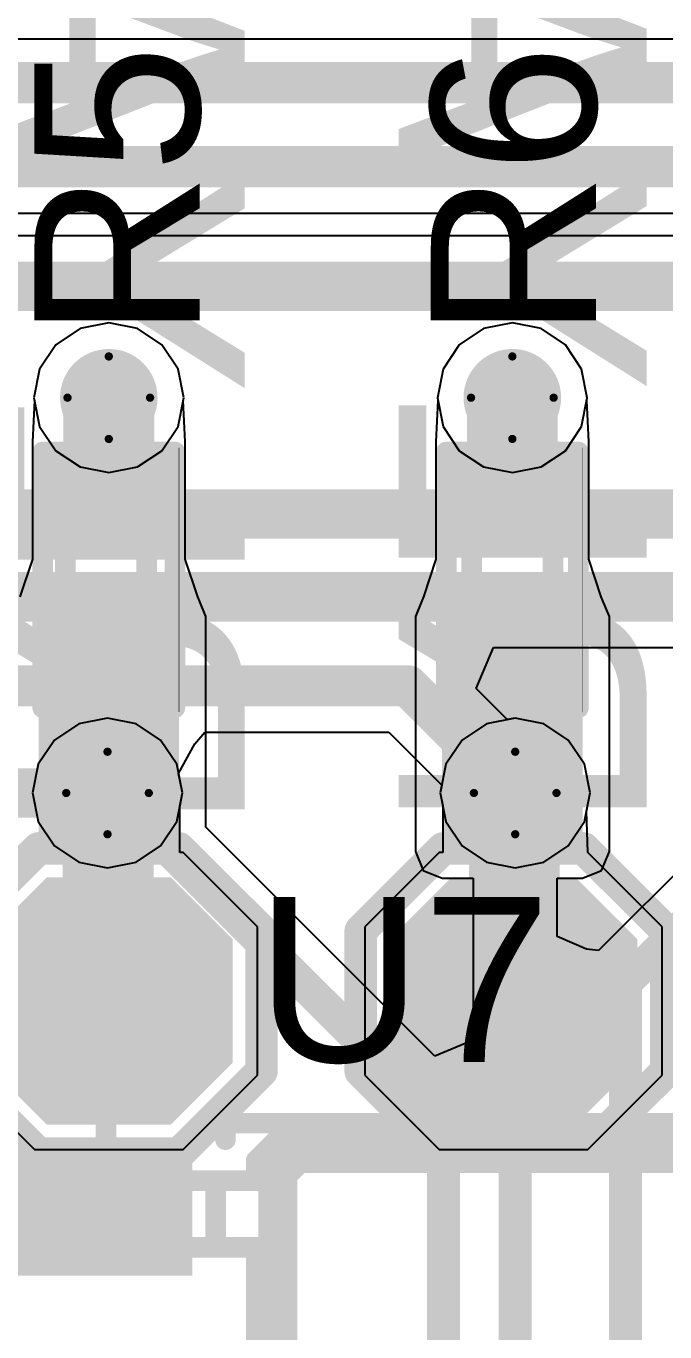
# Model space of a CAD drawing. Header units: millimetres. Extents: x -16 to 330, y -45 to 150.
# Drawn here: x 69.27 to 73.19, y 53.23 to 61.27 of the extents above; entities that cross this region are included whole.
import ezdxf

# ---------------------------------------------------------------- set-up
doc = ezdxf.new("R2010")
doc.units = ezdxf.units.MM
for name, color, linetype in [('BottomLayer', 5, 'Continuous'), ('BottomOverlay', 54, 'Continuous'), ('BottomPaste', 16, 'Continuous'), ('BottomSolder', 6, 'Continuous'), ('DrillDrawing', 1, 'Continuous'), ('Mechanical13', 56, 'Continuous'), ('MidLayer1', 16, 'Continuous'), ('MidLayer2', 76, 'Continuous'), ('TopLayer', 1, 'Continuous'), ('TopOverlay', 2, 'Continuous'), ('TopPaste', 8, 'Continuous'), ('TopSolder', 216, 'Continuous'), ('ViaHoleLayer', 16, 'Continuous')]:
    doc.layers.add(name, color=color, linetype=linetype)
doc.styles.add('Arial', font='arial.ttf', dxfattribs={"height": 0.2})

# ---------------------------------------------------------------- blocks, each defined once
blk = doc.blocks.new('16_SOIC_72')
at = {"layer": 'TopLayer'}
blk.add_hatch(color=1, dxfattribs=at).paths.add_polyline_path([(5.085, -8.51), (6.355, -8.51), (6.355, -9.27), (5.085, -9.27)])
at = {"layer": 'TopPaste'}
blk.add_hatch(color=8, dxfattribs=at).paths.add_polyline_path([(5.085, -8.51), (6.355, -8.51), (6.355, -9.27), (5.085, -9.27)])
at = {"layer": 'TopSolder'}
blk.add_hatch(color=216, dxfattribs=at).paths.add_polyline_path([(5.085, -8.51), (6.355, -8.51), (6.355, -9.27), (5.085, -9.27)])
at = {"layer": 'TopOverlay', "const_width": 0.127}
for points in [[(4.8818, -9.3472), (4.8818, -9.4472)], [(4.8768, -9.4488), (0.8382, -9.4488)]]:
    blk.add_lwpolyline(points, dxfattribs=at)
at = {"layer": 'TopOverlay', "const_width": 0.0635}
for points in [[(4.85, -9.3472, 1), (4.9135, -9.3472, 1)], [(4.845, -9.4488, 1), (4.9085, -9.4488, 1)], [(4.85, -9.4472, 1), (4.9135, -9.4472, 1)]]:
    blk.add_lwpolyline(points, format="xyb", close=True, dxfattribs=at)
blk = doc.blocks.new('R___0402_109')
at = {"layer": 'TopLayer'}
for points in [[(-0.6985, -0.3175), (-0.6985, 0.3175), (-0.2413, 0.3175), (-0.2413, -0.3175)], [(0.2413, -0.3175), (0.2413, 0.3175), (0.6985, 0.3175), (0.6985, -0.3175)]]:
    blk.add_hatch(color=1, dxfattribs=at).paths.add_polyline_path(points)
at = {"layer": 'TopPaste'}
for points in [[(-0.6985, -0.3175), (-0.6985, 0.3175), (-0.2413, 0.3175), (-0.2413, -0.3175)], [(0.2413, -0.3175), (0.2413, 0.3175), (0.6985, 0.3175), (0.6985, -0.3175)]]:
    blk.add_hatch(color=8, dxfattribs=at).paths.add_polyline_path(points)
at = {"layer": 'TopSolder'}
for points in [[(-0.7535, -0.3725), (-0.7535, 0.3725), (-0.1863, 0.3725), (-0.1863, -0.3725)], [(0.1863, -0.3725), (0.1863, 0.3725), (0.7535, 0.3725), (0.7535, -0.3725)]]:
    blk.add_hatch(color=216, dxfattribs=at).paths.add_polyline_path(points)
at = {"layer": 'TopOverlay'}
for points, const_width in [([(-0.7874, 0.4064), (-0.7874, -0.4064)], 0.127), ([(-0.7874, 0.4064), (0.7874, 0.4064)], 0.127), ([(0.7874, 0.4064), (0.7874, -0.4064)], 0.127), ([(-0.7874, -0.4064), (0.7874, -0.4064)], 0.127), ([(-0.8128, -0.4318), (0.8128, -0.4318)], 0.00323)]:
    blk.add_lwpolyline(points, dxfattribs=dict(at, const_width=const_width))
for points, const_width in [([(-0.8191, 0.4064, 1), (-0.7556, 0.4064, 1)], 0.0635), ([(-0.8191, 0.4064, 1), (-0.7556, 0.4064, 1)], 0.0635), ([(0.7556, 0.4064, 1), (0.8191, 0.4064, 1)], 0.0635), ([(0.7556, 0.4064, 1), (0.8191, 0.4064, 1)], 0.0635), ([(-0.8191, -0.4064, 1), (-0.7556, -0.4064, 1)], 0.0635), ([(-0.8191, -0.4064, 1), (-0.7556, -0.4064, 1)], 0.0635), ([(0.7556, -0.4064, 1), (0.8191, -0.4064, 1)], 0.0635), ([(0.7556, -0.4064, 1), (0.8191, -0.4064, 1)], 0.0635), ([(-0.8136, -0.4318, 1), (-0.812, -0.4318, 1)], 0.00161), ([(0.812, -0.4318, 1), (0.8136, -0.4318, 1)], 0.00161)]:
    blk.add_lwpolyline(points, format="xyb", close=True, dxfattribs=dict(at, const_width=const_width))
blk = doc.blocks.new('R___0402_110')
at = {"layer": 'TopLayer'}
for points in [[(-0.6985, -0.3175), (-0.6985, 0.3175), (-0.2413, 0.3175), (-0.2413, -0.3175)], [(0.2413, -0.3175), (0.2413, 0.3175), (0.6985, 0.3175), (0.6985, -0.3175)]]:
    blk.add_hatch(color=1, dxfattribs=at).paths.add_polyline_path(points)
at = {"layer": 'TopPaste'}
for points in [[(-0.6985, -0.3175), (-0.6985, 0.3175), (-0.2413, 0.3175), (-0.2413, -0.3175)], [(0.2413, -0.3175), (0.2413, 0.3175), (0.6985, 0.3175), (0.6985, -0.3175)]]:
    blk.add_hatch(color=8, dxfattribs=at).paths.add_polyline_path(points)
at = {"layer": 'TopSolder'}
for points in [[(-0.7535, -0.3725), (-0.7535, 0.3725), (-0.1863, 0.3725), (-0.1863, -0.3725)], [(0.1863, -0.3725), (0.1863, 0.3725), (0.7535, 0.3725), (0.7535, -0.3725)]]:
    blk.add_hatch(color=216, dxfattribs=at).paths.add_polyline_path(points)
at = {"layer": 'TopOverlay'}
for points, const_width in [([(-0.7874, 0.4064), (-0.7874, -0.4064)], 0.127), ([(-0.7874, 0.4064), (0.7874, 0.4064)], 0.127), ([(0.7874, 0.4064), (0.7874, -0.4064)], 0.127), ([(-0.7874, -0.4064), (0.7874, -0.4064)], 0.127), ([(-0.8128, -0.4318), (0.8128, -0.4318)], 0.00323)]:
    blk.add_lwpolyline(points, dxfattribs=dict(at, const_width=const_width))
for points, const_width in [([(-0.8191, 0.4064, 1), (-0.7556, 0.4064, 1)], 0.0635), ([(-0.8191, 0.4064, 1), (-0.7556, 0.4064, 1)], 0.0635), ([(0.7556, 0.4064, 1), (0.8191, 0.4064, 1)], 0.0635), ([(0.7556, 0.4064, 1), (0.8191, 0.4064, 1)], 0.0635), ([(-0.8191, -0.4064, 1), (-0.7556, -0.4064, 1)], 0.0635), ([(-0.8191, -0.4064, 1), (-0.7556, -0.4064, 1)], 0.0635), ([(0.7556, -0.4064, 1), (0.8191, -0.4064, 1)], 0.0635), ([(0.7556, -0.4064, 1), (0.8191, -0.4064, 1)], 0.0635), ([(-0.8136, -0.4318, 1), (-0.812, -0.4318, 1)], 0.00161), ([(0.812, -0.4318, 1), (0.8136, -0.4318, 1)], 0.00161)]:
    blk.add_lwpolyline(points, format="xyb", close=True, dxfattribs=dict(at, const_width=const_width))
blk = doc.blocks.new('T__________B_136')
at = {"layer": 'BottomLayer'}
blk.add_hatch(color=5, dxfattribs=at).paths.add_polyline_path([(0.381, 0.762), (-0.381, 0.762), (-0.762, 0.381), (-0.762, -0.381), (-0.381, -0.762), (0.381, -0.762), (0.762, -0.381), (0.762, 0.381)])
at = {"layer": 'BottomPaste'}
blk.add_hatch(color=16, dxfattribs=at).paths.add_polyline_path([(0.381, 0.762), (-0.381, 0.762), (-0.762, 0.381), (-0.762, -0.381), (-0.381, -0.762), (0.381, -0.762), (0.762, -0.381), (0.762, 0.381)])
at = {"layer": 'BottomSolder'}
blk.add_hatch(color=6, dxfattribs=at).paths.add_polyline_path([(0.381, 0.762), (-0.381, 0.762), (-0.762, 0.381), (-0.762, -0.381), (-0.381, -0.762), (0.381, -0.762), (0.762, -0.381), (0.762, 0.381)])
at = {"layer": 'BottomOverlay', "const_width": 0.2}
for points in [[(-0.4318, 0.9398), (-0.9398, 0.4318)], [(0.4318, 0.9398), (-0.4318, 0.9398)], [(0.4318, 0.9398), (-0.4318, 0.9398)], [(0.9398, 0.4318), (0.4318, 0.9398)], [(-0.9398, 0.4318), (-0.9398, -0.4318)], [(0.9398, 0.4318), (0.9398, -0.4318)], [(-0.4318, -0.9398), (-0.9398, -0.4318)], [(0.9398, -0.4318), (0.4318, -0.9398)], [(0.4318, -0.9398), (-0.4318, -0.9398)], [(0.4318, -0.9398), (-0.4318, -0.9398)]]:
    blk.add_lwpolyline(points, dxfattribs=at)
at = {"layer": 'BottomOverlay', "const_width": 0.1}
for points in [[(-0.4818, 0.9398, 1), (-0.3818, 0.9398, 1)], [(-0.4818, 0.9398, 1), (-0.3818, 0.9398, 1)], [(-0.4818, 0.9398, 1), (-0.3818, 0.9398, 1)], [(0.3818, 0.9398, 1), (0.4818, 0.9398, 1)], [(0.3818, 0.9398, 1), (0.4818, 0.9398, 1)], [(0.3818, 0.9398, 1), (0.4818, 0.9398, 1)], [(-0.9898, 0.4318, 1), (-0.8898, 0.4318, 1)], [(-0.9898, 0.4318, 1), (-0.8898, 0.4318, 1)], [(0.8898, 0.4318, 1), (0.9898, 0.4318, 1)], [(0.8898, 0.4318, 1), (0.9898, 0.4318, 1)], [(-0.9898, -0.4318, 1), (-0.8898, -0.4318, 1)], [(-0.9898, -0.4318, 1), (-0.8898, -0.4318, 1)], [(0.8898, -0.4318, 1), (0.9898, -0.4318, 1)], [(0.8898, -0.4318, 1), (0.9898, -0.4318, 1)], [(-0.4818, -0.9398, 1), (-0.3818, -0.9398, 1)], [(-0.4818, -0.9398, 1), (-0.3818, -0.9398, 1)], [(-0.4818, -0.9398, 1), (-0.3818, -0.9398, 1)], [(0.3818, -0.9398, 1), (0.4818, -0.9398, 1)], [(0.3818, -0.9398, 1), (0.4818, -0.9398, 1)], [(0.3818, -0.9398, 1), (0.4818, -0.9398, 1)]]:
    blk.add_lwpolyline(points, format="xyb", close=True, dxfattribs=at)
blk = doc.blocks.new('T__________B_137')
at = {"layer": 'BottomLayer'}
blk.add_hatch(color=5, dxfattribs=at).paths.add_polyline_path([(0.381, 0.762), (-0.381, 0.762), (-0.762, 0.381), (-0.762, -0.381), (-0.381, -0.762), (0.381, -0.762), (0.762, -0.381), (0.762, 0.381)])
at = {"layer": 'BottomPaste'}
blk.add_hatch(color=16, dxfattribs=at).paths.add_polyline_path([(0.381, 0.762), (-0.381, 0.762), (-0.762, 0.381), (-0.762, -0.381), (-0.381, -0.762), (0.381, -0.762), (0.762, -0.381), (0.762, 0.381)])
at = {"layer": 'BottomSolder'}
blk.add_hatch(color=6, dxfattribs=at).paths.add_polyline_path([(0.381, 0.762), (-0.381, 0.762), (-0.762, 0.381), (-0.762, -0.381), (-0.381, -0.762), (0.381, -0.762), (0.762, -0.381), (0.762, 0.381)])
at = {"layer": 'BottomOverlay', "const_width": 0.2}
for points in [[(-0.4318, 0.9398), (-0.9398, 0.4318)], [(0.4318, 0.9398), (-0.4318, 0.9398)], [(0.4318, 0.9398), (-0.4318, 0.9398)], [(0.9398, 0.4318), (0.4318, 0.9398)], [(-0.9398, 0.4318), (-0.9398, -0.4318)], [(0.9398, 0.4318), (0.9398, -0.4318)], [(-0.4318, -0.9398), (-0.9398, -0.4318)], [(0.9398, -0.4318), (0.4318, -0.9398)], [(0.4318, -0.9398), (-0.4318, -0.9398)], [(0.4318, -0.9398), (-0.4318, -0.9398)]]:
    blk.add_lwpolyline(points, dxfattribs=at)
at = {"layer": 'BottomOverlay', "const_width": 0.1}
for points in [[(-0.4818, 0.9398, 1), (-0.3818, 0.9398, 1)], [(-0.4818, 0.9398, 1), (-0.3818, 0.9398, 1)], [(-0.4818, 0.9398, 1), (-0.3818, 0.9398, 1)], [(0.3818, 0.9398, 1), (0.4818, 0.9398, 1)], [(0.3818, 0.9398, 1), (0.4818, 0.9398, 1)], [(0.3818, 0.9398, 1), (0.4818, 0.9398, 1)], [(-0.9898, 0.4318, 1), (-0.8898, 0.4318, 1)], [(-0.9898, 0.4318, 1), (-0.8898, 0.4318, 1)], [(0.8898, 0.4318, 1), (0.9898, 0.4318, 1)], [(0.8898, 0.4318, 1), (0.9898, 0.4318, 1)], [(-0.9898, -0.4318, 1), (-0.8898, -0.4318, 1)], [(-0.9898, -0.4318, 1), (-0.8898, -0.4318, 1)], [(0.8898, -0.4318, 1), (0.9898, -0.4318, 1)], [(0.8898, -0.4318, 1), (0.9898, -0.4318, 1)], [(-0.4818, -0.9398, 1), (-0.3818, -0.9398, 1)], [(-0.4818, -0.9398, 1), (-0.3818, -0.9398, 1)], [(-0.4818, -0.9398, 1), (-0.3818, -0.9398, 1)], [(0.3818, -0.9398, 1), (0.4818, -0.9398, 1)], [(0.3818, -0.9398, 1), (0.4818, -0.9398, 1)], [(0.3818, -0.9398, 1), (0.4818, -0.9398, 1)]]:
    blk.add_lwpolyline(points, format="xyb", close=True, dxfattribs=at)

msp = doc.modelspace()

# ---------------------------------------------------------------- hatches: boundary and pattern name
at = {"layer": 'BottomLayer'}
h = msp.add_hatch(color=5, dxfattribs=at)
edge = h.paths.add_edge_path()
edge.add_arc((69.7738, 58.9788), 0.3, 0, 360)
h = msp.add_hatch(color=5, dxfattribs=at)
edge = h.paths.add_edge_path()
edge.add_arc((72.2562, 58.9788), 0.3, 0, 360)
h = msp.add_hatch(color=5, dxfattribs=at)
edge = h.paths.add_edge_path()
edge.add_arc((69.7659, 56.5452), 0.3, 0, 360)
h = msp.add_hatch(color=5, dxfattribs=at)
edge = h.paths.add_edge_path()
edge.add_arc((72.2738, 56.5452), 0.3, 0, 360)
at = {"layer": 'BottomSolder'}
h = msp.add_hatch(color=6, dxfattribs=at)
edge = h.paths.add_edge_path()
edge.add_arc((69.7738, 58.9788), 0.15, 0, 360)
h = msp.add_hatch(color=6, dxfattribs=at)
edge = h.paths.add_edge_path()
edge.add_arc((72.2562, 58.9788), 0.15, 0, 360)
h = msp.add_hatch(color=6, dxfattribs=at)
edge = h.paths.add_edge_path()
edge.add_arc((69.7659, 56.5452), 0.15, 0, 360)
h = msp.add_hatch(color=6, dxfattribs=at)
edge = h.paths.add_edge_path()
edge.add_arc((72.2738, 56.5452), 0.15, 0, 360)
at = {"layer": 'MidLayer1'}
h = msp.add_hatch(color=16, dxfattribs=at)
edge = h.paths.add_edge_path()
edge.add_arc((69.7738, 58.9788), 0.3, 0, 360)
h = msp.add_hatch(color=16, dxfattribs=at)
edge = h.paths.add_edge_path()
edge.add_arc((72.2562, 58.9788), 0.3, 0, 360)
h = msp.add_hatch(color=16, dxfattribs=at)
edge = h.paths.add_edge_path()
edge.add_arc((69.7659, 56.5452), 0.3, 0, 360)
h = msp.add_hatch(color=16, dxfattribs=at)
edge = h.paths.add_edge_path()
edge.add_arc((72.2738, 56.5452), 0.3, 0, 360)
at = {"layer": 'MidLayer2'}
h = msp.add_hatch(color=76, dxfattribs=at)
edge = h.paths.add_edge_path()
edge.add_arc((69.7738, 58.9788), 0.3, 0, 360)
h = msp.add_hatch(color=76, dxfattribs=at)
edge = h.paths.add_edge_path()
edge.add_arc((72.2562, 58.9788), 0.3, 0, 360)
h = msp.add_hatch(color=76, dxfattribs=at)
edge = h.paths.add_edge_path()
edge.add_arc((69.7659, 56.5452), 0.3, 0, 360)
h = msp.add_hatch(color=76, dxfattribs=at)
edge = h.paths.add_edge_path()
edge.add_arc((72.2738, 56.5452), 0.3, 0, 360)
at = {"layer": 'TopLayer'}
h = msp.add_hatch(color=1, dxfattribs=at)
edge = h.paths.add_edge_path()
edge.add_arc((69.7738, 58.9788), 0.3, 0, 360)
h = msp.add_hatch(color=1, dxfattribs=at)
edge = h.paths.add_edge_path()
edge.add_arc((72.2562, 58.9788), 0.3, 0, 360)
for points in [[(69.342, 56.134), (70.2056, 56.134), (70.2056, 57.6326), (69.342, 57.6326)], [(71.8244, 56.1848), (72.688, 56.1848), (72.688, 57.6326), (71.8244, 57.6326)]]:
    msp.add_hatch(color=1, dxfattribs=at).paths.add_polyline_path(points)
h = msp.add_hatch(color=1, dxfattribs=at)
edge = h.paths.add_edge_path()
edge.add_arc((69.7659, 56.5452), 0.3, 0, 360)
h = msp.add_hatch(color=1, dxfattribs=at)
edge = h.paths.add_edge_path()
edge.add_arc((72.2738, 56.5452), 0.3, 0, 360)
at = {"layer": 'TopSolder'}
h = msp.add_hatch(color=216, dxfattribs=at)
edge = h.paths.add_edge_path()
edge.add_arc((69.7738, 58.9788), 0.15, 0, 360)
h = msp.add_hatch(color=216, dxfattribs=at)
edge = h.paths.add_edge_path()
edge.add_arc((72.2562, 58.9788), 0.15, 0, 360)
h = msp.add_hatch(color=216, dxfattribs=at)
edge = h.paths.add_edge_path()
edge.add_arc((69.7659, 56.5452), 0.15, 0, 360)
h = msp.add_hatch(color=216, dxfattribs=at)
edge = h.paths.add_edge_path()
edge.add_arc((72.2738, 56.5452), 0.15, 0, 360)
at = {"layer": 'ViaHoleLayer'}
h = msp.add_hatch(color=16, dxfattribs=at)
edge = h.paths.add_edge_path()
edge.add_arc((69.7738, 58.9788), 0.15, 0, 360)
h = msp.add_hatch(color=16, dxfattribs=at)
edge = h.paths.add_edge_path()
edge.add_arc((72.2562, 58.9788), 0.15, 0, 360)
h = msp.add_hatch(color=16, dxfattribs=at)
edge = h.paths.add_edge_path()
edge.add_arc((69.7659, 56.5452), 0.15, 0, 360)
h = msp.add_hatch(color=16, dxfattribs=at)
edge = h.paths.add_edge_path()
edge.add_arc((72.2738, 56.5452), 0.15, 0, 360)

# ---------------------------------------------------------------- linework, layer by layer
at = {"layer": 'BottomLayer'}
for p, q in [((68.708, 61.1876), (83.7811, 61.1876)), ((75.5841, 59.9754), (68.0003, 59.9754)), ((72.0343, 57.1876), (72.1395, 57.4416)), ((72.1395, 57.4416), (78.5855, 57.4416)), ((72.2251, 56.9968), (72.0343, 57.1876)), ((72.2738, 57.0065), (72.2251, 56.9968)), ((72.4503, 56.9714), (72.2738, 57.0065)), ((70.3031, 56.8488), (70.3651, 56.9199)), ((70.3651, 56.9199), (71.4962, 56.9199)), ((71.4962, 56.9199), (71.8222, 56.5939)), ((72.5999, 56.8714), (72.4503, 56.9714)), ((70.2032, 56.6659), (70.3031, 56.8488)), ((72.6999, 56.7217), (72.5999, 56.8714)), ((72.735, 56.5452), (72.6999, 56.7217)), ((70.2272, 56.5452), (70.2032, 56.6659)), ((70.2101, 56.4594), (70.2272, 56.5452)), ((71.8222, 56.5939), (71.8125, 56.5452)), ((71.8125, 56.5452), (71.8281, 56.4668)), ((72.7127, 56.433), (72.735, 56.5452)), ((70.2101, 56.179), (70.2101, 56.4594)), ((71.8281, 56.4668), (71.8281, 56.179)), ((72.7202, 56.179), (72.7127, 56.433)), ((70.231, 56.179), (70.2101, 56.179)), ((70.6882, 55.7218), (70.231, 56.179)), ((71.8058, 56.179), (71.3486, 55.7218)), ((71.8281, 56.179), (71.8058, 56.179)), ((73.1774, 55.7218), (72.7202, 56.179)), ((70.6882, 54.8074), (70.6882, 55.7218)), ((71.3486, 55.7218), (71.3486, 54.8074)), ((73.1774, 54.8074), (73.1774, 55.7218)), ((70.231, 54.3502), (70.6882, 54.8074)), ((71.3486, 54.8074), (71.8058, 54.3502)), ((72.7202, 54.3502), (73.1774, 54.8074)), ((69.0427, 54.6242), (69.3166, 54.3502)), ((69.3166, 54.3502), (70.231, 54.3502)), ((71.8058, 54.3502), (72.7202, 54.3502))]:
    msp.add_line(p, q, dxfattribs=at)
for points, const_width in [([(68.0003, 59.6646), (75.9206, 59.6646)], 0.3048), ([(67.375, 58.2632), (80.7034, 58.2632)], 0.3048), ([(67.6665, 57.7524), (78.7142, 57.7524)], 0.3048), ([(69.0665, 57.2048), (71.6142, 57.2048)], 0.254), ([(71.6142, 57.2048), (72.2738, 56.5452)], 0.254), ([(69.7659, 56.5452), (69.7698, 56.5413)], 0.5588), ([(69.7698, 55.3369), (69.7698, 56.5413)], 0.5588), ([(72.2684, 56.5398), (72.2738, 56.5452)], 0.5588), ([(72.2684, 55.3208), (72.2684, 56.5398)], 0.5588), ([(69.7317, 55.2988), (69.7698, 55.3369)], 0.5588), ([(72.2122, 55.2646), (72.2684, 55.3208)], 0.5588), ([(72.2122, 55.2646), (72.2738, 55.203)], 0.5588)]:
    msp.add_lwpolyline(points, dxfattribs=dict(at, const_width=const_width))
for points, const_width in [([(71.5507, 57.2048, 1), (71.6777, 57.2048, 1)], 0.127), ([(71.5507, 57.2048, 1), (71.6777, 57.2048, 1)], 0.127), ([(69.6262, 56.5452, 1), (69.9056, 56.5452, 1)], 0.2794), ([(69.6301, 56.5413, 1), (69.9095, 56.5413, 1)], 0.2794), ([(69.6301, 56.5413, 1), (69.9095, 56.5413, 1)], 0.2794), ([(72.1287, 56.5398, 1), (72.4081, 56.5398, 1)], 0.2794), ([(72.1287, 56.5398, 1), (72.4081, 56.5398, 1)], 0.2794), ([(72.1341, 56.5452, 1), (72.4135, 56.5452, 1)], 0.2794), ([(72.2103, 56.5452, 1), (72.3373, 56.5452, 1)], 0.127), ([(69.592, 55.2988, 1), (69.8714, 55.2988, 1)], 0.2794), ([(69.6301, 55.3369, 1), (69.9095, 55.3369, 1)], 0.2794), ([(69.6301, 55.3369, 1), (69.9095, 55.3369, 1)], 0.2794), ([(72.1287, 55.3208, 1), (72.4081, 55.3208, 1)], 0.2794), ([(72.1287, 55.3208, 1), (72.4081, 55.3208, 1)], 0.2794), ([(72.0725, 55.2646, 1), (72.3519, 55.2646, 1)], 0.2794), ([(72.0725, 55.2646, 1), (72.3519, 55.2646, 1)], 0.2794), ([(72.1341, 55.203, 1), (72.4135, 55.203, 1)], 0.2794)]:
    msp.add_lwpolyline(points, format="xyb", close=True, dxfattribs=dict(at, const_width=const_width))
at = {"layer": 'DrillDrawing', "const_width": 0.0508}
for points in [[(69.5198, 58.9788), (69.7738, 59.2328)], [(69.7738, 59.2328), (70.0278, 58.9788)], [(72.0022, 58.9788), (72.2562, 59.2328)], [(72.2562, 59.2328), (72.5102, 58.9788)], [(69.5198, 58.9788), (69.7738, 58.7248)], [(69.7738, 58.7248), (70.0278, 58.9788)], [(72.0022, 58.9788), (72.2562, 58.7248)], [(72.2562, 58.7248), (72.5102, 58.9788)], [(69.5119, 56.5452), (69.7659, 56.7992)], [(69.7659, 56.7992), (70.0199, 56.5452)], [(72.0198, 56.5452), (72.2738, 56.7992)], [(72.2738, 56.7992), (72.5278, 56.5452)], [(69.5119, 56.5452), (69.7659, 56.2912)], [(69.7659, 56.2912), (70.0199, 56.5452)], [(72.0198, 56.5452), (72.2738, 56.2912)], [(72.2738, 56.2912), (72.5278, 56.5452)]]:
    msp.add_lwpolyline(points, dxfattribs=at)
at = {"layer": 'DrillDrawing', "const_width": 0.0254}
for points in [[(69.7611, 59.2328, 1), (69.7865, 59.2328, 1)], [(69.7611, 59.2328, 1), (69.7865, 59.2328, 1)], [(72.2435, 59.2328, 1), (72.2689, 59.2328, 1)], [(72.2435, 59.2328, 1), (72.2689, 59.2328, 1)], [(69.5071, 58.9788, 1), (69.5325, 58.9788, 1)], [(69.5071, 58.9788, 1), (69.5325, 58.9788, 1)], [(70.0151, 58.9788, 1), (70.0405, 58.9788, 1)], [(70.0151, 58.9788, 1), (70.0405, 58.9788, 1)], [(71.9895, 58.9788, 1), (72.0149, 58.9788, 1)], [(71.9895, 58.9788, 1), (72.0149, 58.9788, 1)], [(72.4975, 58.9788, 1), (72.5229, 58.9788, 1)], [(72.4975, 58.9788, 1), (72.5229, 58.9788, 1)], [(69.7611, 58.7248, 1), (69.7865, 58.7248, 1)], [(69.7611, 58.7248, 1), (69.7865, 58.7248, 1)], [(72.2435, 58.7248, 1), (72.2689, 58.7248, 1)], [(72.2435, 58.7248, 1), (72.2689, 58.7248, 1)], [(69.7532, 56.7992, 1), (69.7786, 56.7992, 1)], [(69.7532, 56.7992, 1), (69.7786, 56.7992, 1)], [(72.2611, 56.7992, 1), (72.2865, 56.7992, 1)], [(72.2611, 56.7992, 1), (72.2865, 56.7992, 1)], [(69.4992, 56.5452, 1), (69.5246, 56.5452, 1)], [(69.4992, 56.5452, 1), (69.5246, 56.5452, 1)], [(70.0072, 56.5452, 1), (70.0326, 56.5452, 1)], [(70.0072, 56.5452, 1), (70.0326, 56.5452, 1)], [(72.0071, 56.5452, 1), (72.0325, 56.5452, 1)], [(72.0071, 56.5452, 1), (72.0325, 56.5452, 1)], [(72.5151, 56.5452, 1), (72.5405, 56.5452, 1)], [(72.5151, 56.5452, 1), (72.5405, 56.5452, 1)], [(69.7532, 56.2912, 1), (69.7786, 56.2912, 1)], [(69.7532, 56.2912, 1), (69.7786, 56.2912, 1)], [(72.2611, 56.2912, 1), (72.2865, 56.2912, 1)], [(72.2611, 56.2912, 1), (72.2865, 56.2912, 1)]]:
    msp.add_lwpolyline(points, format="xyb", close=True, dxfattribs=at)
at = {"layer": 'Mechanical13', "const_width": 0.127}
for points in [[(69.5062, 58.2588), (70.0062, 58.2588)], [(69.5062, 58.2238), (69.5062, 58.2588)], [(69.5062, 58.2238), (70.0062, 58.2238)], [(69.5062, 58.0938), (69.5062, 58.2238)], [(70.0062, 58.2238), (70.0062, 58.2588)], [(70.0062, 58.0938), (70.0062, 58.2238)], [(72.0062, 58.2588), (72.5062, 58.2588)], [(72.0062, 58.2238), (72.0062, 58.2588)], [(72.0062, 58.2238), (72.5062, 58.2238)], [(72.0062, 58.0938), (72.0062, 58.2238)], [(72.5062, 58.2238), (72.5062, 58.2588)], [(72.5062, 58.0938), (72.5062, 58.2238)], [(69.5062, 58.0938), (70.0062, 58.0938)], [(69.5062, 58.0588), (69.5062, 58.0938)], [(69.5062, 58.0588), (70.0062, 58.0588)], [(69.5062, 57.4588), (69.5062, 58.0588)], [(70.0062, 58.0588), (70.0062, 58.0938)], [(70.0062, 57.4588), (70.0062, 58.0588)], [(72.0062, 58.0938), (72.5062, 58.0938)], [(72.0062, 58.0588), (72.0062, 58.0938)], [(72.0062, 58.0588), (72.5062, 58.0588)], [(72.0062, 57.4588), (72.0062, 58.0588)], [(72.5062, 58.0588), (72.5062, 58.0938)], [(72.5062, 57.4588), (72.5062, 58.0588)], [(69.7562, 57.7588), (77.701, 57.7588)], [(69.7562, 57.7588), (77.701, 57.7588)], [(69.7562, 53.7864), (69.7562, 57.7588)], [(69.7562, 53.7864), (69.7562, 57.7588)], [(72.2562, 57.7588), (80.201, 57.7588)], [(72.2562, 57.7588), (80.201, 57.7588)], [(72.2562, 53.7864), (72.2562, 57.7588)], [(72.2562, 53.7864), (72.2562, 57.7588)], [(69.5062, 57.4588), (70.0062, 57.4588)], [(69.5062, 57.4238), (69.5062, 57.4588)], [(69.5062, 57.4238), (70.0062, 57.4238)], [(69.5062, 57.2938), (69.5062, 57.4238)], [(70.0062, 57.4238), (70.0062, 57.4588)], [(70.0062, 57.2938), (70.0062, 57.4238)], [(72.0062, 57.4588), (72.5062, 57.4588)], [(72.0062, 57.4238), (72.0062, 57.4588)], [(72.0062, 57.4238), (72.5062, 57.4238)], [(72.0062, 57.2938), (72.0062, 57.4238)], [(72.5062, 57.4238), (72.5062, 57.4588)], [(72.5062, 57.2938), (72.5062, 57.4238)], [(69.5062, 57.2938), (70.0062, 57.2938)], [(69.5062, 57.2588), (69.5062, 57.2938)], [(69.5062, 57.2588), (70.0062, 57.2588)], [(70.0062, 57.2588), (70.0062, 57.2938)], [(72.0062, 57.2938), (72.5062, 57.2938)], [(72.0062, 57.2588), (72.0062, 57.2938)], [(72.0062, 57.2588), (72.5062, 57.2588)], [(72.5062, 57.2588), (72.5062, 57.2938)], [(70.6812, 54.2838), (70.8562, 54.4588)], [(70.8562, 54.4588), (74.4062, 54.4588)], [(70.8562, 54.4588), (70.9512, 54.269)], [(70.7562, 54.2463), (70.8937, 54.3838)], [(70.8937, 54.3838), (74.3687, 54.3838)], [(70.6812, 54.2838), (70.8711, 54.1889)], [(70.6812, 54.1588), (70.6812, 54.2838)], [(70.7562, 44.7713), (70.7562, 54.2463)], [(70.8711, 54.1889), (70.9512, 54.269)], [(70.9512, 54.269), (74.3113, 54.269)], [(69.6312, 54.1588), (70.0312, 54.1588)], [(69.6312, 53.7488), (69.6312, 54.1588)], [(70.0312, 54.1588), (70.1312, 54.1588)], [(70.0312, 53.7488), (70.0312, 54.1588)], [(70.1312, 54.1588), (70.4312, 54.1588)], [(70.1312, 53.7488), (70.1312, 54.1588)], [(70.4312, 54.1588), (70.7562, 54.1588)], [(70.4312, 53.7488), (70.4312, 54.1588)], [(70.8711, 44.8287), (70.8711, 54.1889)], [(69.6312, 53.7488), (70.0312, 53.7488)], [(70.0312, 53.7488), (70.1312, 53.7488)], [(70.1312, 53.7488), (70.4312, 53.7488)], [(70.4312, 53.7488), (70.7562, 53.7488)], [(70.6812, 52.8888), (70.6812, 53.7488)]]:
    msp.add_lwpolyline(points, dxfattribs=at)
at = {"layer": 'Mechanical13'}
for points, const_width in [([(69.4745, 58.2588, 1), (69.538, 58.2588, 1)], 0.0635), ([(69.4745, 58.2588, 1), (69.538, 58.2588, 1)], 0.0635), ([(69.4745, 58.2238, 1), (69.538, 58.2238, 1)], 0.0635), ([(69.4745, 58.2238, 1), (69.538, 58.2238, 1)], 0.0635), ([(69.4745, 58.2238, 1), (69.538, 58.2238, 1)], 0.0635), ([(69.9745, 58.2588, 1), (70.038, 58.2588, 1)], 0.0635), ([(69.9745, 58.2588, 1), (70.038, 58.2588, 1)], 0.0635), ([(69.9745, 58.2238, 1), (70.038, 58.2238, 1)], 0.0635), ([(69.9745, 58.2238, 1), (70.038, 58.2238, 1)], 0.0635), ([(69.9745, 58.2238, 1), (70.038, 58.2238, 1)], 0.0635), ([(71.9745, 58.2588, 1), (72.038, 58.2588, 1)], 0.0635), ([(71.9745, 58.2588, 1), (72.038, 58.2588, 1)], 0.0635), ([(71.9745, 58.2238, 1), (72.038, 58.2238, 1)], 0.0635), ([(71.9745, 58.2238, 1), (72.038, 58.2238, 1)], 0.0635), ([(71.9745, 58.2238, 1), (72.038, 58.2238, 1)], 0.0635), ([(72.4745, 58.2588, 1), (72.538, 58.2588, 1)], 0.0635), ([(72.4745, 58.2588, 1), (72.538, 58.2588, 1)], 0.0635), ([(72.4745, 58.2238, 1), (72.538, 58.2238, 1)], 0.0635), ([(72.4745, 58.2238, 1), (72.538, 58.2238, 1)], 0.0635), ([(72.4745, 58.2238, 1), (72.538, 58.2238, 1)], 0.0635), ([(69.4745, 58.0938, 1), (69.538, 58.0938, 1)], 0.0635), ([(69.4745, 58.0938, 1), (69.538, 58.0938, 1)], 0.0635), ([(69.4745, 58.0938, 1), (69.538, 58.0938, 1)], 0.0635), ([(69.4745, 58.0588, 1), (69.538, 58.0588, 1)], 0.0635), ([(69.4745, 58.0588, 1), (69.538, 58.0588, 1)], 0.0635), ([(69.4745, 58.0588, 1), (69.538, 58.0588, 1)], 0.0635), ([(69.9745, 58.0938, 1), (70.038, 58.0938, 1)], 0.0635), ([(69.9745, 58.0938, 1), (70.038, 58.0938, 1)], 0.0635), ([(69.9745, 58.0938, 1), (70.038, 58.0938, 1)], 0.0635), ([(69.9745, 58.0588, 1), (70.038, 58.0588, 1)], 0.0635), ([(69.9745, 58.0588, 1), (70.038, 58.0588, 1)], 0.0635), ([(69.9745, 58.0588, 1), (70.038, 58.0588, 1)], 0.0635), ([(71.9745, 58.0938, 1), (72.038, 58.0938, 1)], 0.0635), ([(71.9745, 58.0938, 1), (72.038, 58.0938, 1)], 0.0635), ([(71.9745, 58.0938, 1), (72.038, 58.0938, 1)], 0.0635), ([(71.9745, 58.0588, 1), (72.038, 58.0588, 1)], 0.0635), ([(71.9745, 58.0588, 1), (72.038, 58.0588, 1)], 0.0635), ([(71.9745, 58.0588, 1), (72.038, 58.0588, 1)], 0.0635), ([(72.4745, 58.0938, 1), (72.538, 58.0938, 1)], 0.0635), ([(72.4745, 58.0938, 1), (72.538, 58.0938, 1)], 0.0635), ([(72.4745, 58.0938, 1), (72.538, 58.0938, 1)], 0.0635), ([(72.4745, 58.0588, 1), (72.538, 58.0588, 1)], 0.0635), ([(72.4745, 58.0588, 1), (72.538, 58.0588, 1)], 0.0635), ([(72.4745, 58.0588, 1), (72.538, 58.0588, 1)], 0.0635), ([(69.7594, 57.7588, 1), (69.7531, 57.7588, 1)], 0.127), ([(69.7594, 57.7588, 1), (69.7531, 57.7588, 1)], 0.127), ([(69.7213, 57.7588, 1), (69.7848, 57.7588, 1)], 0.0635), ([(69.7213, 57.7588, 1), (69.7848, 57.7588, 1)], 0.0635), ([(69.7245, 57.7588, 1), (69.788, 57.7588, 1)], 0.0635), ([(69.7245, 57.7588, 1), (69.788, 57.7588, 1)], 0.0635), ([(69.7245, 57.7588, 1), (69.788, 57.7588, 1)], 0.0635), ([(69.7245, 57.7588, 1), (69.788, 57.7588, 1)], 0.0635), ([(69.7277, 57.7588, 1), (69.7912, 57.7588, 1)], 0.0635), ([(69.7277, 57.7588, 1), (69.7912, 57.7588, 1)], 0.0635), ([(72.2594, 57.7588, 1), (72.2531, 57.7588, 1)], 0.127), ([(72.2594, 57.7588, 1), (72.2531, 57.7588, 1)], 0.127), ([(72.2213, 57.7588, 1), (72.2848, 57.7588, 1)], 0.0635), ([(72.2213, 57.7588, 1), (72.2848, 57.7588, 1)], 0.0635), ([(72.2245, 57.7588, 1), (72.288, 57.7588, 1)], 0.0635), ([(72.2245, 57.7588, 1), (72.288, 57.7588, 1)], 0.0635), ([(72.2245, 57.7588, 1), (72.288, 57.7588, 1)], 0.0635), ([(72.2245, 57.7588, 1), (72.288, 57.7588, 1)], 0.0635), ([(72.2277, 57.7588, 1), (72.2912, 57.7588, 1)], 0.0635), ([(72.2277, 57.7588, 1), (72.2912, 57.7588, 1)], 0.0635), ([(69.4745, 57.4588, 1), (69.538, 57.4588, 1)], 0.0635), ([(69.4745, 57.4588, 1), (69.538, 57.4588, 1)], 0.0635), ([(69.4745, 57.4588, 1), (69.538, 57.4588, 1)], 0.0635), ([(69.4745, 57.4238, 1), (69.538, 57.4238, 1)], 0.0635), ([(69.4745, 57.4238, 1), (69.538, 57.4238, 1)], 0.0635), ([(69.4745, 57.4238, 1), (69.538, 57.4238, 1)], 0.0635), ([(69.9745, 57.4588, 1), (70.038, 57.4588, 1)], 0.0635), ([(69.9745, 57.4588, 1), (70.038, 57.4588, 1)], 0.0635), ([(69.9745, 57.4588, 1), (70.038, 57.4588, 1)], 0.0635), ([(69.9745, 57.4238, 1), (70.038, 57.4238, 1)], 0.0635), ([(69.9745, 57.4238, 1), (70.038, 57.4238, 1)], 0.0635), ([(69.9745, 57.4238, 1), (70.038, 57.4238, 1)], 0.0635), ([(71.9745, 57.4588, 1), (72.038, 57.4588, 1)], 0.0635), ([(71.9745, 57.4588, 1), (72.038, 57.4588, 1)], 0.0635), ([(71.9745, 57.4588, 1), (72.038, 57.4588, 1)], 0.0635), ([(71.9745, 57.4238, 1), (72.038, 57.4238, 1)], 0.0635), ([(71.9745, 57.4238, 1), (72.038, 57.4238, 1)], 0.0635), ([(71.9745, 57.4238, 1), (72.038, 57.4238, 1)], 0.0635), ([(72.4745, 57.4588, 1), (72.538, 57.4588, 1)], 0.0635), ([(72.4745, 57.4588, 1), (72.538, 57.4588, 1)], 0.0635), ([(72.4745, 57.4588, 1), (72.538, 57.4588, 1)], 0.0635), ([(72.4745, 57.4238, 1), (72.538, 57.4238, 1)], 0.0635), ([(72.4745, 57.4238, 1), (72.538, 57.4238, 1)], 0.0635), ([(72.4745, 57.4238, 1), (72.538, 57.4238, 1)], 0.0635), ([(69.4745, 57.2938, 1), (69.538, 57.2938, 1)], 0.0635), ([(69.4745, 57.2938, 1), (69.538, 57.2938, 1)], 0.0635), ([(69.4745, 57.2938, 1), (69.538, 57.2938, 1)], 0.0635), ([(69.4745, 57.2588, 1), (69.538, 57.2588, 1)], 0.0635), ([(69.4745, 57.2588, 1), (69.538, 57.2588, 1)], 0.0635), ([(69.9745, 57.2938, 1), (70.038, 57.2938, 1)], 0.0635), ([(69.9745, 57.2938, 1), (70.038, 57.2938, 1)], 0.0635), ([(69.9745, 57.2938, 1), (70.038, 57.2938, 1)], 0.0635), ([(69.9745, 57.2588, 1), (70.038, 57.2588, 1)], 0.0635), ([(69.9745, 57.2588, 1), (70.038, 57.2588, 1)], 0.0635), ([(71.9745, 57.2938, 1), (72.038, 57.2938, 1)], 0.0635), ([(71.9745, 57.2938, 1), (72.038, 57.2938, 1)], 0.0635), ([(71.9745, 57.2938, 1), (72.038, 57.2938, 1)], 0.0635), ([(71.9745, 57.2588, 1), (72.038, 57.2588, 1)], 0.0635), ([(71.9745, 57.2588, 1), (72.038, 57.2588, 1)], 0.0635), ([(72.4745, 57.2938, 1), (72.538, 57.2938, 1)], 0.0635), ([(72.4745, 57.2938, 1), (72.538, 57.2938, 1)], 0.0635), ([(72.4745, 57.2938, 1), (72.538, 57.2938, 1)], 0.0635), ([(72.4745, 57.2588, 1), (72.538, 57.2588, 1)], 0.0635), ([(72.4745, 57.2588, 1), (72.538, 57.2588, 1)], 0.0635), ([(70.8245, 54.4588, 1), (70.888, 54.4588, 1)], 0.0635), ([(70.8245, 54.4588, 1), (70.888, 54.4588, 1)], 0.0635), ([(70.8245, 54.4588, 1), (70.888, 54.4588, 1)], 0.0635), ([(70.862, 54.3838, 1), (70.9255, 54.3838, 1)], 0.0635), ([(70.862, 54.3838, 1), (70.9255, 54.3838, 1)], 0.0635), ([(70.6495, 54.2838, 1), (70.713, 54.2838, 1)], 0.0635), ([(70.6495, 54.2838, 1), (70.713, 54.2838, 1)], 0.0635), ([(70.6495, 54.2838, 1), (70.713, 54.2838, 1)], 0.0635), ([(70.7245, 54.2463, 1), (70.788, 54.2463, 1)], 0.0635), ([(70.7245, 54.2463, 1), (70.788, 54.2463, 1)], 0.0635), ([(70.9194, 54.269, 1), (70.9829, 54.269, 1)], 0.0635), ([(70.9194, 54.269, 1), (70.9829, 54.269, 1)], 0.0635), ([(70.9194, 54.269, 1), (70.9829, 54.269, 1)], 0.0635), ([(69.5995, 54.1588, 1), (69.663, 54.1588, 1)], 0.0635), ([(69.5995, 54.1588, 1), (69.663, 54.1588, 1)], 0.0635), ([(69.9995, 54.1588, 1), (70.063, 54.1588, 1)], 0.0635), ([(69.9995, 54.1588, 1), (70.063, 54.1588, 1)], 0.0635), ([(69.9995, 54.1588, 1), (70.063, 54.1588, 1)], 0.0635), ([(70.0995, 54.1588, 1), (70.163, 54.1588, 1)], 0.0635), ([(70.0995, 54.1588, 1), (70.163, 54.1588, 1)], 0.0635), ([(70.0995, 54.1588, 1), (70.163, 54.1588, 1)], 0.0635), ([(70.3995, 54.1588, 1), (70.463, 54.1588, 1)], 0.0635), ([(70.3995, 54.1588, 1), (70.463, 54.1588, 1)], 0.0635), ([(70.3995, 54.1588, 1), (70.463, 54.1588, 1)], 0.0635), ([(70.6495, 54.1588, 1), (70.713, 54.1588, 1)], 0.0635), ([(70.7245, 54.1588, 1), (70.788, 54.1588, 1)], 0.0635), ([(70.8393, 54.1889, 1), (70.9028, 54.1889, 1)], 0.0635), ([(70.8393, 54.1889, 1), (70.9028, 54.1889, 1)], 0.0635), ([(70.8393, 54.1889, 1), (70.9028, 54.1889, 1)], 0.0635), ([(69.5995, 53.7488, 1), (69.663, 53.7488, 1)], 0.0635), ([(69.5995, 53.7488, 1), (69.663, 53.7488, 1)], 0.0635), ([(69.7245, 53.7864, 1), (69.788, 53.7864, 1)], 0.0635), ([(69.7245, 53.7864, 1), (69.788, 53.7864, 1)], 0.0635), ([(69.9995, 53.7488, 1), (70.063, 53.7488, 1)], 0.0635), ([(69.9995, 53.7488, 1), (70.063, 53.7488, 1)], 0.0635), ([(69.9995, 53.7488, 1), (70.063, 53.7488, 1)], 0.0635), ([(70.0995, 53.7488, 1), (70.163, 53.7488, 1)], 0.0635), ([(70.0995, 53.7488, 1), (70.163, 53.7488, 1)], 0.0635), ([(70.0995, 53.7488, 1), (70.163, 53.7488, 1)], 0.0635), ([(70.3995, 53.7488, 1), (70.463, 53.7488, 1)], 0.0635), ([(70.3995, 53.7488, 1), (70.463, 53.7488, 1)], 0.0635), ([(70.3995, 53.7488, 1), (70.463, 53.7488, 1)], 0.0635), ([(70.6495, 53.7488, 1), (70.713, 53.7488, 1)], 0.0635), ([(70.7245, 53.7488, 1), (70.788, 53.7488, 1)], 0.0635), ([(72.2245, 53.7864, 1), (72.288, 53.7864, 1)], 0.0635), ([(72.2245, 53.7864, 1), (72.288, 53.7864, 1)], 0.0635)]:
    msp.add_lwpolyline(points, format="xyb", close=True, dxfattribs=dict(at, const_width=const_width))
at = {"layer": 'MidLayer1'}
for p, q in [((69.7659, 57.0065), (69.5894, 56.9714)), ((69.9424, 56.9714), (69.7659, 57.0065)), ((72.2738, 57.0065), (72.0973, 56.9714)), ((72.4503, 56.9714), (72.2738, 57.0065)), ((69.5894, 56.9714), (69.4397, 56.8714)), ((70.0921, 56.8714), (69.9424, 56.9714)), ((72.0973, 56.9714), (71.9476, 56.8714)), ((72.5999, 56.8714), (72.4503, 56.9714)), ((69.4397, 56.8714), (69.3398, 56.7217)), ((70.1921, 56.7217), (70.0921, 56.8714)), ((71.9476, 56.8714), (71.8476, 56.7217)), ((72.6999, 56.7217), (72.5999, 56.8714)), ((69.3398, 56.7217), (69.3046, 56.5452)), ((70.2272, 56.5452), (70.1921, 56.7217)), ((71.8476, 56.7217), (71.8125, 56.5452)), ((72.735, 56.5452), (72.6999, 56.7217)), ((69.3046, 56.5452), (69.3398, 56.3687)), ((70.1921, 56.3687), (70.2272, 56.5452)), ((71.8125, 56.5452), (71.8476, 56.3687)), ((72.6999, 56.3687), (72.735, 56.5452)), ((69.3398, 56.3687), (69.4397, 56.219)), ((70.0921, 56.219), (70.1921, 56.3687)), ((71.8476, 56.3687), (71.9476, 56.219)), ((72.5999, 56.219), (72.6999, 56.3687)), ((69.4397, 56.219), (69.5894, 56.1191)), ((69.9424, 56.1191), (70.0921, 56.219)), ((71.9476, 56.219), (72.0973, 56.1191)), ((72.4503, 56.1191), (72.5999, 56.219)), ((69.5894, 56.1191), (69.7659, 56.0839)), ((69.7659, 56.0839), (69.9424, 56.1191)), ((72.0973, 56.1191), (72.2738, 56.0839)), ((72.2738, 56.0839), (72.4503, 56.1191))]:
    msp.add_line(p, q, dxfattribs=at)
at = {"layer": 'MidLayer2'}
for p, q in [((69.7738, 59.4401), (69.5973, 59.405)), ((69.9503, 59.405), (69.7738, 59.4401)), ((72.2562, 59.4401), (72.0797, 59.405)), ((72.4328, 59.405), (72.2562, 59.4401)), ((69.5973, 59.405), (69.4476, 59.305)), ((70.0999, 59.305), (69.9503, 59.405)), ((72.0797, 59.405), (71.9301, 59.305)), ((72.5824, 59.305), (72.4328, 59.405)), ((69.4476, 59.305), (69.3476, 59.1553)), ((70.1999, 59.1553), (70.0999, 59.305)), ((71.9301, 59.305), (71.8301, 59.1553)), ((72.6824, 59.1553), (72.5824, 59.305)), ((69.3476, 59.1553), (69.3125, 58.9788)), ((70.235, 58.9788), (70.1999, 59.1553)), ((71.8301, 59.1553), (71.795, 58.9788)), ((72.7175, 58.9788), (72.6824, 59.1553)), ((69.3125, 58.9788), (69.3476, 58.8023)), ((70.1999, 58.8023), (70.235, 58.9788)), ((71.795, 58.9788), (71.8301, 58.8023)), ((72.6824, 58.8023), (72.7175, 58.9788)), ((69.3476, 58.8023), (69.4476, 58.6526)), ((70.0999, 58.6526), (70.1999, 58.8023)), ((71.8301, 58.8023), (71.9301, 58.6526)), ((72.5824, 58.6526), (72.6824, 58.8023)), ((69.4476, 58.6526), (69.5973, 58.5527)), ((69.9503, 58.5527), (70.0999, 58.6526)), ((71.9301, 58.6526), (72.0797, 58.5527)), ((72.4328, 58.5527), (72.5824, 58.6526)), ((69.5973, 58.5527), (69.7738, 58.5175)), ((69.7738, 58.5175), (69.9503, 58.5527)), ((72.0797, 58.5527), (72.2562, 58.5175)), ((72.2562, 58.5175), (72.4328, 58.5527)), ((69.7659, 57.0065), (69.5894, 56.9714)), ((69.9424, 56.9714), (69.7659, 57.0065)), ((72.2738, 57.0065), (72.0973, 56.9714)), ((72.4503, 56.9714), (72.2738, 57.0065)), ((69.5894, 56.9714), (69.4397, 56.8714)), ((70.0921, 56.8714), (69.9424, 56.9714)), ((72.0973, 56.9714), (71.9476, 56.8714)), ((72.5999, 56.8714), (72.4503, 56.9714)), ((69.4397, 56.8714), (69.3398, 56.7217)), ((70.1921, 56.7217), (70.0921, 56.8714)), ((71.9476, 56.8714), (71.8476, 56.7217)), ((72.6999, 56.7217), (72.5999, 56.8714)), ((69.3398, 56.7217), (69.3046, 56.5452)), ((70.2272, 56.5452), (70.1921, 56.7217)), ((71.8476, 56.7217), (71.8125, 56.5452)), ((72.735, 56.5452), (72.6999, 56.7217)), ((69.3046, 56.5452), (69.3398, 56.3687)), ((70.1921, 56.3687), (70.2272, 56.5452)), ((71.8125, 56.5452), (71.8476, 56.3687)), ((72.6999, 56.3687), (72.735, 56.5452)), ((69.3398, 56.3687), (69.4397, 56.219)), ((70.0921, 56.219), (70.1921, 56.3687)), ((71.8476, 56.3687), (71.9476, 56.219)), ((72.5999, 56.219), (72.6999, 56.3687)), ((69.4397, 56.219), (69.5894, 56.1191)), ((69.9424, 56.1191), (70.0921, 56.219)), ((71.9476, 56.219), (72.0973, 56.1191)), ((72.4503, 56.1191), (72.5999, 56.219)), ((69.5894, 56.1191), (69.7659, 56.0839)), ((69.7659, 56.0839), (69.9424, 56.1191)), ((72.0973, 56.1191), (72.2738, 56.0839)), ((72.2738, 56.0839), (72.4503, 56.1191))]:
    msp.add_line(p, q, dxfattribs=at)
at = {"layer": 'TopLayer'}
for p, q in [((66.9796, 60.1159), (75.1712, 60.1159)), ((69.7738, 59.4401), (69.5973, 59.405)), ((69.9503, 59.405), (69.7738, 59.4401)), ((72.2562, 59.4401), (72.0797, 59.405)), ((72.4328, 59.405), (72.2562, 59.4401)), ((69.5973, 59.405), (69.4476, 59.305)), ((70.0999, 59.305), (69.9503, 59.405)), ((72.0797, 59.405), (71.9301, 59.305)), ((72.5824, 59.305), (72.4328, 59.405)), ((69.4476, 59.305), (69.3476, 59.1553)), ((70.1999, 59.1553), (70.0999, 59.305)), ((71.9301, 59.305), (71.8301, 59.1553)), ((72.6824, 59.1553), (72.5824, 59.305)), ((69.3476, 59.1553), (69.3125, 58.9788)), ((70.235, 58.9788), (70.1999, 59.1553)), ((71.8301, 59.1553), (71.795, 58.9788)), ((72.7175, 58.9788), (72.6824, 59.1553)), ((69.3158, 58.9621), (69.3039, 58.7081)), ((69.3125, 58.9788), (69.3158, 58.9621)), ((70.2317, 58.9621), (70.235, 58.9788)), ((70.2437, 58.7081), (70.2317, 58.9621)), ((71.7983, 58.9621), (71.7863, 58.7081)), ((71.795, 58.9788), (71.7983, 58.9621)), ((72.7142, 58.9621), (72.7175, 58.9788)), ((72.7261, 58.7081), (72.7142, 58.9621)), ((69.3039, 58.7081), (69.3039, 58.7081)), ((69.3039, 58.7081), (69.3039, 57.9839)), ((70.2437, 58.0358), (70.2437, 58.7081)), ((70.2437, 58.7081), (70.2437, 58.7081)), ((71.7863, 58.7081), (71.7863, 58.7081)), ((71.7863, 58.7081), (71.7863, 57.9839)), ((72.7261, 58.0358), (72.7261, 58.7081)), ((72.7261, 58.7081), (72.7261, 58.7081)), ((69.3039, 57.9839), (69.2268, 57.7536)), ((70.2437, 57.9839), (70.2437, 58.0358)), ((70.3208, 57.7536), (70.2437, 57.9839)), ((71.7863, 57.9839), (71.7093, 57.7536)), ((72.7261, 57.9839), (72.7261, 58.0358)), ((72.8032, 57.7536), (72.7261, 57.9839)), ((70.3309, 57.7283), (70.3208, 57.7536)), ((70.3705, 57.6326), (70.3309, 57.7283)), ((71.6991, 57.7283), (71.6595, 57.6326)), ((71.7093, 57.7536), (71.6991, 57.7283)), ((72.8134, 57.7283), (72.8032, 57.7536)), ((72.853, 57.6326), (72.8134, 57.7283)), ((70.3705, 56.3353), (70.3705, 57.6326)), ((71.6595, 57.6326), (71.6595, 56.1848)), ((72.853, 56.1848), (72.853, 57.6326)), ((73.9389, 56.7283), (72.7868, 55.5762)), ((71.7801, 54.9257), (70.3705, 56.3353)), ((71.6595, 56.1848), (71.7078, 56.0682)), ((72.8047, 56.0682), (72.853, 56.1848)), ((71.7078, 56.0682), (71.8244, 56.0199)), ((72.688, 56.0199), (72.8047, 56.0682)), ((71.8244, 56.0199), (72.0148, 56.0199)), ((72.0148, 56.0199), (72.0148, 55.0229)), ((72.5328, 55.6619), (72.5328, 56.0199)), ((72.5328, 56.0199), (72.688, 56.0199)), ((72.713, 55.5834), (72.5328, 55.6619)), ((72.7868, 55.5762), (72.713, 55.5834)), ((72.0148, 55.0229), (71.7801, 54.9257))]:
    msp.add_line(p, q, dxfattribs=at)
for points, const_width in [([(66.6577, 60.9183), (74.7539, 60.9183)], 0.254), ([(66.8616, 60.4008), (75.1712, 60.4008)], 0.254), ([(69.7738, 58.3271), (69.7738, 58.9788)], 0.5588), ([(72.2562, 58.3271), (72.2562, 58.9788)], 0.5588), ([(70.0532, 57.3278), (70.0532, 57.4802)], 0.3048), ([(69.7659, 57.0405), (70.0532, 57.3278)], 0.3048), ([(69.7659, 56.5452), (69.7659, 57.0405)], 0.3048), ([(72.1404, 56.6786), (72.2562, 56.7944)], 0.254), ([(69.6945, 56.5452), (69.6945, 56.6166)], 0.3048), ([(69.6945, 56.6166), (69.7659, 56.5452)], 0.3048), ([(71.9514, 56.4896), (72.1404, 56.6786)], 0.254), ([(72.1404, 56.6786), (72.2738, 56.5452)], 0.254), ([(66.5544, 56.5452), (69.6945, 56.5452)], 0.3048), ([(69.6945, 56.4865), (69.6945, 56.5452)], 0.3048), ([(69.6945, 56.5452), (69.7659, 56.5452)], 0.3048), ([(69.7659, 56.5452), (69.7944, 56.5452)], 0.2), ([(69.7944, 56.5452), (71.8322, 54.5074)], 0.2032), ([(71.9514, 56.4721), (71.9514, 56.4896)], 0.254), ([(72.2738, 47.5031), (72.2738, 56.5452)], 0.2032), ([(72.9525, 55.3757), (74.122, 56.5452)], 0.2032), ([(72.9525, 48.2055), (72.9525, 55.3757)], 0.2032), ([(71.8322, 46.1605), (71.8322, 54.5074)], 0.2032), ([(67.9994, 53.9538), (69.6544, 53.9538)], 0.3)]:
    msp.add_lwpolyline(points, dxfattribs=dict(at, const_width=const_width))
for points, const_width in [([(69.6341, 58.9788, 1), (69.9135, 58.9788, 1)], 0.2794), ([(72.1165, 58.9788, 1), (72.3959, 58.9788, 1)], 0.2794), ([(69.6341, 58.3271, 1), (69.9135, 58.3271, 1)], 0.2794), ([(72.1165, 58.3271, 1), (72.3959, 58.3271, 1)], 0.2794), ([(69.977, 57.4802, 1), (70.1294, 57.4802, 1)], 0.1524), ([(69.977, 57.3278, 1), (70.1294, 57.3278, 1)], 0.1524), ([(69.977, 57.3278, 1), (70.1294, 57.3278, 1)], 0.1524), ([(69.6897, 57.0405, 1), (69.8421, 57.0405, 1)], 0.1524), ([(69.6897, 57.0405, 1), (69.8421, 57.0405, 1)], 0.1524), ([(72.1927, 56.7944, 1), (72.3197, 56.7944, 1)], 0.127), ([(69.6183, 56.6166, 1), (69.7707, 56.6166, 1)], 0.1524), ([(69.6183, 56.6166, 1), (69.7707, 56.6166, 1)], 0.1524), ([(72.0769, 56.6786, 1), (72.2039, 56.6786, 1)], 0.127), ([(72.0769, 56.6786, 1), (72.2039, 56.6786, 1)], 0.127), ([(72.0769, 56.6786, 1), (72.2039, 56.6786, 1)], 0.127), ([(69.6183, 56.5452, 1), (69.7707, 56.5452, 1)], 0.1524), ([(69.6183, 56.5452, 1), (69.7707, 56.5452, 1)], 0.1524), ([(69.6183, 56.5452, 1), (69.7707, 56.5452, 1)], 0.1524), ([(69.6183, 56.5452, 1), (69.7707, 56.5452, 1)], 0.1524), ([(69.6897, 56.5452, 1), (69.8421, 56.5452, 1)], 0.1524), ([(69.6897, 56.5452, 1), (69.8421, 56.5452, 1)], 0.1524), ([(69.6897, 56.5452, 1), (69.8421, 56.5452, 1)], 0.1524), ([(69.6183, 56.4865, 1), (69.7707, 56.4865, 1)], 0.1524), ([(69.7159, 56.5452, 1), (69.8159, 56.5452, 1)], 0.1), ([(69.7436, 56.5452, 1), (69.8452, 56.5452, 1)], 0.1016), ([(69.7444, 56.5452, 1), (69.8444, 56.5452, 1)], 0.1), ([(71.8879, 56.4896, 1), (72.0149, 56.4896, 1)], 0.127), ([(71.8879, 56.4896, 1), (72.0149, 56.4896, 1)], 0.127), ([(71.8879, 56.4721, 1), (72.0149, 56.4721, 1)], 0.127), ([(72.2103, 56.5452, 1), (72.3373, 56.5452, 1)], 0.127), ([(72.223, 56.5452, 1), (72.3246, 56.5452, 1)], 0.1016), ([(72.9017, 55.3757, 1), (73.0033, 55.3757, 1)], 0.1016), ([(72.9017, 55.3757, 1), (73.0033, 55.3757, 1)], 0.1016), ([(71.7814, 54.5074, 1), (71.883, 54.5074, 1)], 0.1016), ([(71.7814, 54.5074, 1), (71.883, 54.5074, 1)], 0.1016), ([(69.5794, 53.9538, 1), (69.7294, 53.9538, 1)], 0.15)]:
    msp.add_lwpolyline(points, format="xyb", close=True, dxfattribs=dict(at, const_width=const_width))

# ---------------------------------------------------------------- block references
for name, p, rotation in [('R___0402_110', (69.7738, 57.8572), 90), ('R___0402_109', (72.2562, 57.8572), 90), ('T__________B_137', (69.7738, 55.2646), 180), ('T__________B_136', (72.263, 55.2646), 180), ('16_SOIC_72', (75.373, 45.0638), 180)]:
    msp.add_blockref(name, p, dxfattribs=dict(rotation=rotation))

# ---------------------------------------------------------------- texts
at = {"layer": 'BottomOverlay', "style": 'Arial', "text_generation_flag": 2}
for s, p in [('RLYADDR0', (69.0863, 56.269)), ('RLYADDR1', (71.5579, 56.2822))]:
    msp.add_text(s, height=1.524, rotation=270, dxfattribs=at).set_placement(p)
at = {"layer": 'TopOverlay', "style": 'Arial'}
for s, p in [('R5', (70.3324, 59.3384)), ('R6', (72.7708, 59.3384))]:
    msp.add_text(s, height=1.016, rotation=90, dxfattribs=at).set_placement(p)
msp.add_text('U7', height=1.016, dxfattribs=at).set_placement((70.6785, 54.8896))

doc.saveas('drawing.dxf')
